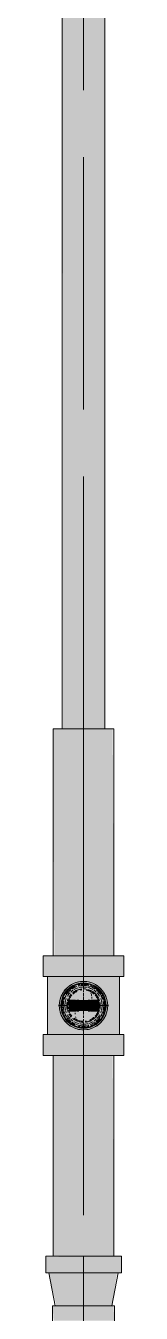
# Model space of a CAD drawing. Header units: millimetres. Extents: x -4000 to 187956, y -58990 to 162485.
# Drawn here: x 74210 to 74290, y 134144 to 135424 of the extents above; entities that cross this region are included whole.
import ezdxf

# ---------------------------------------------------------------- set-up
doc = ezdxf.new("R2010")
doc.units = ezdxf.units.MM
doc.linetypes.add('Dash 1_16_', pattern=[317.5, 158.75, -158.75])
for name, color, linetype, lineweight in [('F-SPRN', 3, 'Continuous', 9), ('P-PIPE', 3, 'Continuous', 9), ('P-PIPE-CNTR', 3, 'Continuous', 9)]:
    doc.layers.add(name, color=color, linetype=linetype, lineweight=lineweight)

# ---------------------------------------------------------------- blocks, each defined once
blk = doc.blocks.new('Sprinkler_Up - DN20-V323-FFS - TANG 1')
at = {"layer": 'F-SPRN', "transparency": 33554534}
for points in [[(22.2, 0), (18, 13.1), (6.9, 21.2), (-6.9, 21.2), (-18, 13.1), (-22.2, 0), (-3.9, 0.7), (-1.7, 2.9), (-1.2, 3.5), (-0.6, 4), (0.6, 4), (1.2, 3.5), (1.7, 2.9), (4.6, 0), (13.5, 0)], [(0, -16.7), (4.3, -16.1), (11.8, -11.8), (16.1, -4.3), (16.1, 4.3), (11.8, 11.8), (8.3, 14.4), (-0.2, 16.6), (-4.3, 16.1), (-11.8, 11.8), (-16.1, 4.3), (-16.1, -4.3), (-11.8, -11.8), (-8.3, -14.4), (-0.2, -16.6)], [(0, -15.6), (7.8, -13.5), (13.5, -7.8), (15.1, -4), (15.1, 4), (13.5, 7.8), (7.8, 13.5), (-0.2, 15.5), (-7.8, 13.5), (-11, 11), (-15.1, 4), (-15.1, -4), (-11, -11), (-7.8, -13.5), (-0.2, -15.5)], [(-6.9, -21.2), (6.9, -21.2), (18, -13.1), (22.2, 0), (3.9, -0.7), (1.7, -2.9), (1.2, -3.5), (0.6, -4), (-0.6, -4), (-1.2, -3.5), (-1.7, -2.9), (-4.6, 0), (-22.2, 0), (-18, -13.1), (-12.4, -17.1)], [(-10.9, -5.5), (-10.9, 5.4), (-14.5, 5.4), (-14.5, -5.5)], [(-7.7, -5.5), (-7.7, 5.4), (-10.9, 5.4), (-10.9, -5.5)], [(-7.7, -5.5), (0, -5.5), (-0.2, 5.4), (-7.7, 5.4)], [(0, 0), (5.7, 0), (2.9, 4.9), (-2.9, 4.9), (-5.7, 0), (-0.2, 0)], [(-2.9, -4.9), (2.9, -4.9), (5.7, 0), (-5.7, 0)], [(4.6, 0), (-0.2, 4.4), (-4.6, 0), (0, 0)], [(0, -4.6), (4.6, 0), (-4.6, 0), (-0.2, -4.4)], [(0, -2.6), (1.3, 0), (-1.8, 0), (-0.2, -2.2)], [(1.8, 0), (-0.2, 2.1), (-0.2, 0)], [(7.7, -5.5), (7.7, 5.4), (0, 5.4), (0, -5.5)], [(10.9, -5.5), (10.9, 5.4), (7.7, 5.4), (7.7, -5.5)], [(14.5, -5.5), (14.5, 5.4), (10.9, 5.4), (10.9, -5.5)]]:
    blk.add_hatch(color=1, dxfattribs=at).paths.add_polyline_path(points)
at = {"layer": 'F-SPRN', "color": 1}
for p, q in [((-11.5, 5.4), (-14.5, 5.4)), ((-14.5, 5.4), (-11.3, 5.4)), ((-14.5, 5.4), (-14.5, 3.7)), ((-14.5, 3.3), (-14.5, 0)), ((-11.5, 5.4), (-11.5, 4)), ((-10.9, 1.9), (-10.9, 3.6)), ((-10.8, 5.4), (-8, 5.4)), ((-8.1, 5.4), (-10.8, 5.4)), ((-8.1, 5.4), (-8.1, 2.8)), ((-8.1, 2.5), (-8.1, 0.7)), ((-7.7, 4.8), (-7.7, 2.7)), ((-7.7, 4.8), (-7.7, 2.7)), ((-7.7, 2.1), (-7.7, 0.5)), ((-7.7, 2.1), (-7.7, 0.5)), ((-6.7, 5.4), (-4.7, 5.4)), ((-5.8, 3.8), (-5.8, 2.2)), ((-2.1, 0), (-2.1, 0)), ((-2.1, 0), (-2.1, -0.1)), ((-0.2, 5.4), (0, 5.4)), ((0, 5.4), (-0.2, 5.4)), ((0, 2.1), (-0.1, 2.1)), ((2.1, 0), (2.1, 0.1)), ((2.1, 0), (2.1, 0)), ((4.7, 5.4), (6.5, 5.4)), ((7.7, 5.4), (10.8, 5.4)), ((7.7, 5.2), (7.7, 2.7)), ((7.7, 5.2), (7.7, 2.7)), ((7.7, 2.3), (7.7, 0.5)), ((7.7, 2.3), (7.7, 0.5)), ((10.8, 5.4), (8.1, 5.4)), ((8.1, 5.4), (8.1, 2.8)), ((8.1, 2.5), (8.1, 0.4)), ((10.9, 5.4), (14.5, 5.4)), ((10.9, 3.6), (10.9, 0.2)), ((14.5, 5.4), (11.5, 5.4)), ((11.5, 5.4), (11.5, 4)), ((11.5, 3), (11.5, 0.2)), ((14.5, 5.4), (14.5, -5.5)), ((-14.5, -1.3), (-14.5, -3.7)), ((-11.1, -5.5), (-14.5, -5.5)), ((-14.5, -5.5), (-11.5, -5.5)), ((-10.9, -2.6), (-10.9, -1.3)), ((-10.8, -5.5), (-8.1, -5.5)), ((-7.8, -5.5), (-10.8, -5.5)), ((-8.1, -4.2), (-8.1, -5.5)), ((-7.7, -2.7), (-7.7, -4)), ((-7.7, -2.7), (-7.7, -4)), ((-7, -5.5), (-5.8, -5.5)), ((-4.8, -5.5), (-7, -5.5)), ((-5.8, -2.3), (-5.8, -3.8)), ((-2.1, -0.3), (-2, -0.4)), ((-2, -0.4), (-2, -0.5)), ((-2, -0.5), (-2, -0.6)), ((-2, -0.6), (-2, -0.7)), ((-2, -0.7), (-1.9, -0.7)), ((-1.9, -0.7), (-1.9, -0.8)), ((-1.9, -0.8), (-1.9, -0.9)), ((-1.9, -0.9), (-1.8, -1)), ((-1.8, -1), (-1.8, -1.1)), ((-1.8, -1), (-1.8, -1)), ((-1.8, -1.1), (-1.7, -1.2)), ((-1.7, -1.2), (-1.6, -1.3)), ((-1.7, -1.2), (-1.7, -1.2)), ((-1.6, -1.3), (-1.6, -1.4)), ((-1.6, -1.4), (-1.5, -1.4)), ((-1.5, -1.4), (-1.4, -1.5)), ((-1.4, -1.5), (-1.3, -1.6)), ((-1.4, -1.5), (-1.4, -1.5)), ((-1.3, -1.6), (-1.3, -1.7)), ((-1.3, -1.7), (-1.2, -1.7)), ((-1.2, -1.7), (-1.1, -1.7)), ((-1.1, -1.7), (-1.1, -1.8)), ((-1.1, -1.8), (-1, -1.8)), ((-1, -1.8), (-0.9, -1.9)), ((-0.9, -1.9), (-0.8, -1.9)), ((-0.8, -1.9), (-0.7, -2)), ((-0.8, -1.9), (-0.8, -1.9)), ((-0.7, -2), (-0.6, -2)), ((-0.6, -2), (-0.5, -2)), ((-0.5, -2), (-0.4, -2)), ((-0.4, -2), (-0.3, -2.1)), ((-0.4, -2), (-0.4, -2)), ((-0.3, -2.1), (-0.2, -2.1)), ((-0.2, -2.1), (-0.1, -2.1)), ((-0.2, -5.5), (0, -5.5)), ((0, -5.5), (-0.2, -5.5)), ((-0.1, -2.1), (0, -2.1)), ((0, -2.1), (0.1, -2.1)), ((0.1, -2.1), (0.2, -2.1)), ((0.1, -2.1), (0.1, -2.1)), ((0.2, -2.1), (0.3, -2.1)), ((0.3, -2.1), (0.4, -2)), ((0.4, -2), (0.5, -2)), ((0.5, -2), (0.6, -2)), ((0.6, -2), (0.7, -2)), ((0.6, -2), (0.6, -2)), ((0.7, -2), (0.8, -1.9)), ((0.8, -1.9), (0.9, -1.9)), ((0.9, -1.9), (1, -1.8)), ((0.9, -1.9), (0.9, -1.9)), ((1, -1.8), (1.1, -1.8)), ((1.1, -1.8), (1.2, -1.7)), ((1.2, -1.7), (1.3, -1.6)), ((1.2, -1.7), (1.2, -1.7)), ((1.3, -1.6), (1.4, -1.6)), ((1.4, -1.5), (1.5, -1.5)), ((1.4, -1.6), (1.4, -1.5)), ((1.5, -1.4), (1.6, -1.3)), ((1.5, -1.5), (1.5, -1.4)), ((1.6, -1.3), (1.7, -1.2)), ((1.6, -1.3), (1.6, -1.3)), ((1.7, -1.1), (1.8, -1.1)), ((1.7, -1.2), (1.7, -1.1)), ((1.8, -1), (1.9, -0.9)), ((1.8, -1.1), (1.8, -1)), ((1.9, -0.8), (2, -0.7)), ((1.9, -0.8), (1.9, -0.8)), ((1.9, -0.9), (1.9, -0.8)), ((2, -0.4), (2.1, -0.3)), ((2, -0.5), (2, -0.4)), ((2, -0.5), (2, -0.5)), ((2, -0.6), (2, -0.5)), ((2, -0.7), (2, -0.6)), ((2.1, -0.1), (2.1, 0)), ((2.1, -0.2), (2.1, -0.1)), ((2.1, -0.3), (2.1, -0.2)), ((7, -5.5), (4.8, -5.5)), ((5.8, -2.2), (5.8, -3.8)), ((5.8, -5.5), (7, -5.5)), ((7.7, -0.5), (7.7, -2.3)), ((7.7, -0.5), (7.7, -2.3)), ((7.7, -2.7), (7.7, -5.4)), ((7.7, -2.7), (7.7, -5.4)), ((10.8, -5.5), (7.7, -5.5)), ((8.1, -0.4), (8.1, -2.5)), ((8.1, -2.8), (8.1, -5.5)), ((8.1, -5.5), (10.8, -5.5)), ((10.9, -0.2), (10.9, -3.6)), ((14.5, -5.5), (10.9, -5.5)), ((11.5, -0.2), (11.5, -3)), ((11.5, -4), (11.5, -5.5)), ((11.5, -5.5), (14.5, -5.5))]:
    blk.add_line(p, q, dxfattribs=at)
at = {"layer": 'F-SPRN', "color": 1, "flags": 128}
for points in [[(-0.6, 2), (-0.7, 2), (-0.8, 1.9), (-0.9, 1.9), (-0.9, 1.9), (-1, 1.8), (-1.1, 1.8), (-1.2, 1.7), (-1.2, 1.7), (-1.3, 1.6), (-1.4, 1.6), (-1.4, 1.5), (-1.5, 1.5), (-1.5, 1.4), (-1.6, 1.3), (-1.6, 1.3), (-1.7, 1.2), (-1.7, 1.1), (-1.8, 1.1), (-1.8, 1), (-1.9, 0.9), (-1.9, 0.8), (-1.9, 0.8), (-2, 0.7), (-2, 0.6), (-2, 0.5), (-2, 0.5), (-2, 0.4), (-2.1, 0.3), (-2.1, 0.2), (-2.1, 0.1), (-2.1, 0)], [(-0.5, 2), (-0.6, 2), (-0.6, 2)], [(-0.1, 2.1), (-0.1, 2.1), (-0.2, 2.1), (-0.3, 2.1), (-0.4, 2), (-0.5, 2)], [(2.1, 0.1), (2.1, 0.2), (2.1, 0.2), (2.1, 0.3), (2, 0.4), (2, 0.5), (2, 0.6), (2, 0.7), (1.9, 0.7), (1.9, 0.8), (1.9, 0.9), (1.8, 1), (1.8, 1), (1.8, 1.1), (1.7, 1.2), (1.7, 1.2), (1.6, 1.3), (1.6, 1.4), (1.5, 1.4), (1.4, 1.5), (1.4, 1.5), (1.3, 1.6), (1.3, 1.7), (1.2, 1.7), (1.1, 1.7), (1.1, 1.8), (1, 1.8), (0.9, 1.9), (0.8, 1.9), (0.8, 1.9), (0.7, 2), (0.6, 2), (0.5, 2), (0.4, 2), (0.4, 2), (0.3, 2.1), (0.2, 2.1), (0.1, 2.1), (0, 2.1)], [(-2.1, -0.1), (-2.1, -0.2), (-2.1, -0.2), (-2.1, -0.3)]]:
    blk.add_lwpolyline(points, dxfattribs=at)
at = {"layer": 'F-SPRN', "color": 1}
for radius, start, end in [(22.2, 360, 180), (21.9, 126.6942, 143.2701), (21.9, 108.2621, 125.7507), (16.7, 121.4181, 130.5751), (16.7, 121.4181, 130.5751), (15.6, 120.5262, 133.2078), (15.6, 120.5262, 133.2078), (16.7, 106.5995, 120), (16.7, 106.5995, 120), (15.6, 114.4363, 119.9813), (15.6, 114.4363, 119.9813), (21.9, 99.348, 107.901), (16.7, 96.4143, 105), (16.7, 96.4143, 105), (21.9, 90.5852, 98.8503), (15.6, 95.5762, 100.6843), (15.6, 95.5762, 100.6843), (16.7, 90, 90.7651), (16.7, 90, 90.7651), (15.6, 90, 90.8173), (15.6, 90, 90.8173), (16.7, 83.0684, 90), (16.7, 83.0684, 90), (21.9, 72.5583, 89.4624), (15.6, 75.573, 80.5892), (15.6, 75.573, 80.5892), (15.6, 67.5614, 74.5481), (15.6, 67.5614, 74.5481), (16.7, 60, 75), (16.7, 60, 75), (15.6, 60.0187, 65.5637), (15.6, 60.0187, 65.5637), (21.9, 54.2493, 71.7379), (15.6, 46.7922, 60), (15.6, 46.7922, 60), (16.7, 49.4249, 58.5819), (16.7, 49.4249, 58.5819), (21.9, 36.7299, 53.3058), (21.9, 165.6773, 179.2615), (21.9, 144.7698, 164.8151), (16.7, 167.6802, 180), (16.7, 167.6802, 180), (16.7, 155.3879, 164.9693), (16.7, 155.3879, 164.9693), (15.6, 166.4265, 180), (15.6, 166.4265, 180), (15.6, 150.9409, 165), (15.6, 159.6139, 165), (16.7, 136.7213, 149.931), (16.7, 136.7213, 149.931), (15.6, 150.9409, 156.3845), (15.6, 138.4214, 150), (15.6, 138.4214, 150), (4.63, 155.7832, 180), (4.63, 155.7832, 180), (4.63, 109.0192, 138.2703), (4.63, 109.0192, 138.2703), (2.56, 109.0192, 168.8278), (2.56, 109.0192, 168.8278), (2.04, 109.0192, 180), (4.63, 17.9592, 94.2812), (4.63, 90, 94.2812), (3.81, 57.0577, 95.1978), (2.56, 14.5599, 97.742), (2.56, 90, 97.742), (2.04, 10.4703, 99.6912), (4.63, 17.9592, 90), (2.56, 14.5599, 90), (3.81, 16.1605, 43.8358), (15.6, 30, 41.5786), (15.6, 30, 41.5786), (16.7, 30, 43.2787), (16.7, 30, 43.2787), (15.6, 23.6155, 29.5646), (15.6, 15, 29.5646), (15.6, 15, 20.3861), (16.7, 15, 24.6121), (16.7, 15, 24.6121), (15.6, 360, 13.6618), (15.6, 0, 13.6618), (16.7, 360, 12.3198), (16.7, 0, 12.3198), (21.9, 15.1849, 35.2302), (21.9, 0.7385, 14.3227), (22.2, 180, 360), (21.9, 180.7385, 194.3227), (21.9, 195.1849, 215.2302), (16.7, 180, 192.3198), (16.7, 180, 192.3198), (16.7, 195.0307, 204.6121), (16.7, 195.0307, 204.6121), (15.6, 181.9082, 193.6618), (15.6, 181.9082, 193.6618), (15.6, 197.3339, 209.5646), (15.6, 197.3339, 209.5646), (16.7, 210.069, 223.2787), (16.7, 210.069, 223.2787), (15.6, 212.5472, 221.5786), (15.6, 212.5472, 221.5786), (16.7, 229.4249, 238.5819), (16.7, 229.4249, 238.5819), (15.6, 233.795, 240), (15.6, 233.795, 240), (4.63, 197.9592, 0), (4.63, 197.9592, 360), (3.81, 196.1605, 360), (2.56, 191.1677, 270), (2.56, 191.1677, 262.258), (2.04, 190.4703, 270), (2.56, 262.258, 270), (2.04, 270, 0), (2.56, 270, 0), (2.56, 270, 360), (15.6, 300, 313.2078), (15.6, 300, 313.2078), (16.7, 301.4181, 310.5751), (16.7, 301.4181, 310.5751), (15.6, 318.4214, 330), (15.6, 318.4214, 330), (16.7, 316.7213, 330), (16.7, 316.7213, 330), (15.6, 330.4354, 345), (15.6, 330.4354, 336.3845), (15.6, 339.6139, 345), (15.6, 346.3382, 360), (15.6, 346.3382, 360), (16.7, 335.3879, 345), (16.7, 335.3879, 345), (16.7, 347.6802, 360), (16.7, 347.6802, 360), (21.9, 324.7698, 344.8151), (21.9, 345.6773, 359.2615), (21.9, 216.7299, 233.3058), (21.9, 234.2493, 251.7379), (16.7, 240, 255), (16.7, 240, 255), (15.6, 240.0187, 254.5481), (15.6, 240.0187, 254.5481), (21.9, 252.5583, 269.4148), (15.6, 255, 267.64), (15.6, 255, 267.64), (16.7, 263.0684, 270), (16.7, 263.0684, 269.2349), (15.6, 269.1827, 270), (15.6, 269.1827, 270), (16.7, 269.2349, 270), (21.9, 270.145, 278.8503), (15.6, 275.5762, 280.6843), (15.6, 275.5762, 280.6843), (16.7, 276.4143, 285), (16.7, 276.4143, 285), (21.9, 279.348, 287.901), (16.7, 286.5995, 300), (16.7, 286.5995, 300), (15.6, 294.4363, 299.9813), (15.6, 294.4363, 299.9813), (21.9, 288.2621, 305.7507), (21.9, 306.6942, 323.2701)]:
    blk.add_arc((0, 0), radius, start, end, dxfattribs=at)
blk = doc.blocks.new('Steel_Transition_Threaded_HoaPhat - Standard-V331-FFS - TANG 1')
at = {"layer": 'P-PIPE', "lineweight": 13, "transparency": 33554534}
h = blk.add_hatch(color=1, dxfattribs=at)
h.paths.add_polyline_path([(74250, 134427.6), (74255.8, 134428.4), (74261.3, 134430.6), (74265.9, 134434.2), (74269.5, 134438.8), (74271.7, 134444.3), (74272.5, 134450.1), (74271.7, 134455.9), (74269.5, 134461.3), (74265.9, 134466), (74261.3, 134469.6), (74255.8, 134471.8), (74249.8, 134472.6), (74244.2, 134471.8), (74238.8, 134469.6), (74234.1, 134466), (74230.5, 134461.3), (74228.3, 134455.9), (74227.5, 134450.1), (74228.3, 134444.3), (74230.5, 134438.8), (74234.1, 134434.2), (74238.8, 134430.6), (74244.2, 134428.4), (74249.8, 134427.6)])
h.paths.add_polyline_path([(74250, 134430), (74244.8, 134430.7), (74240, 134432.7), (74235.8, 134435.9), (74232.6, 134440), (74230.6, 134444.9), (74229.9, 134450.1), (74230.6, 134455.3), (74232.6, 134460.1), (74235.8, 134464.3), (74240, 134467.5), (74244.8, 134469.5), (74250, 134470.2), (74255.2, 134469.5), (74260.1, 134467.5), (74264.2, 134464.3), (74267.4, 134460.1), (74269.4, 134455.3), (74270.1, 134450.1), (74269.4, 134444.9), (74267.4, 134440), (74264.2, 134435.9), (74260.1, 134432.7), (74255.2, 134430.7)])
for points in [[(74250, 134430), (74249.8, 134433.7), (74241.8, 134435.9), (74235.8, 134441.9), (74233.6, 134450.1), (74235.8, 134458.3), (74241.8, 134464.3), (74250, 134466.5), (74249.8, 134470.2), (74244.8, 134469.5), (74240, 134467.5), (74235.8, 134464.3), (74232.6, 134460.1), (74230.6, 134455.3), (74229.9, 134450.1), (74230.6, 134444.9), (74232.6, 134440), (74235.8, 134435.9), (74240, 134432.7), (74244.8, 134430.7), (74249.8, 134430)], [(74250, 134431.6), (74254.8, 134432.2), (74259.3, 134434.1), (74263.1, 134437), (74266, 134440.8), (74267.9, 134445.3), (74268.5, 134450.1), (74267.9, 134454.9), (74266, 134459.3), (74263.1, 134463.2), (74259.3, 134466.1), (74254.8, 134468), (74249.8, 134468.6), (74245.2, 134468), (74240.8, 134466.1), (74236.9, 134463.2), (74234, 134459.3), (74232.1, 134454.9), (74231.5, 134450.1), (74232.1, 134445.3), (74234, 134440.8), (74236.9, 134437), (74240.8, 134434.1), (74245.2, 134432.2), (74249.8, 134431.6)], [(74250, 134430), (74255.2, 134430.7), (74260.1, 134432.7), (74264.2, 134435.9), (74267.4, 134440), (74269.4, 134444.9), (74270.1, 134450.1), (74269.4, 134455.3), (74267.4, 134460.1), (74264.2, 134464.3), (74260.1, 134467.5), (74255.2, 134469.5), (74250, 134470.2), (74250, 134466.5), (74258.2, 134464.3), (74264.2, 134458.3), (74266.4, 134450.1), (74264.2, 134441.9), (74258.2, 134435.9), (74250, 134433.7)]]:
    blk.add_hatch(color=1, dxfattribs=at).paths.add_polyline_path(points)
at = {"layer": 'P-PIPE', "color": 20, "lineweight": 13}
for radius, start, end in [(22.5, 90, 270), (22.5, 90, 165), (20.1, 135, 148.1553), (18.5, 136.4297, 150), (18.5, 136.4297, 150), (20.1, 128.8856, 135), (18.5, 123.4976, 133.2041), (18.5, 123.4976, 133.2041), (20.1, 109.6859, 125.0043), (16.4, 121.0738, 128.0319), (18.5, 106.819, 120), (18.5, 106.819, 120), (16.4, 113.4045, 120), (16.4, 107.4657, 111.9681), (20.1, 100.9975, 105), (18.5, 91.4353, 103.2046), (18.5, 91.4353, 103.2046), (16.4, 96.2132, 104.6042), (20.1, 90.6345, 98.5089), (20.1, 90, 90.6345), (18.5, 90, 90.6893), (18.5, 90, 90.6893), (16.4, 90, 90.7776), (22.5, 270, 90), (22.5, 75, 90), (18.5, 78.0986, 90), (18.5, 78.0986, 90), (20.1, 75.0607, 87.9279), (18.5, 60, 75), (18.5, 60, 75), (16.4, 66.9681, 72.9388), (20.1, 54.9957, 75), (22.5, 60, 75), (16.4, 60.5934, 66.5955), (18.5, 46.7959, 56.5024), (18.5, 46.7959, 56.5024), (22.5, 45, 60), (20.1, 31.8447, 51.1144), (18.5, 30, 43.5703), (18.5, 30, 43.5703), (22.5, 30, 45), (22.5, 165, 270), (20.1, 166.0499, 193.9501), (20.1, 150, 162.7449), (18.5, 166.5939, 180), (18.5, 166.5939, 180), (18.5, 180, 193.4061), (18.5, 180, 193.4061), (18.5, 157.6232, 165), (18.5, 157.6232, 165), (16.4, 180.8106, 191.4533), (16.4, 168.5467, 175.1607), (16.4, 158.0319, 163.506), (16.4, 143.5463, 150), (16.4, 351.9681, 0), (16.4, 0, 6.4537), (18.5, 15, 22.3768), (18.5, 15, 22.3768), (20.1, 17.2551, 30), (18.5, 0, 13.4061), (18.5, 0, 13.4061), (18.5, 346.5939, 0), (18.5, 346.5939, 0), (22.5, 0, 30), (20.1, 346.0499, 13.9501), (22.5, 345, 0), (20.1, 197.2551, 210), (18.5, 195, 202.3768), (18.5, 195, 202.3768), (20.1, 211.8447, 231.1144), (18.5, 210, 223.5703), (18.5, 210, 223.5703), (16.4, 210.6635, 216.4537), (22.5, 300, 330), (18.5, 316.4297, 330), (18.5, 316.4297, 330), (20.1, 315, 328.1553), (16.4, 338.0319, 342.8691), (18.5, 337.6232, 345), (18.5, 337.6232, 345), (20.1, 330, 342.7449), (22.5, 330, 345), (18.5, 226.7959, 236.5024), (18.5, 226.7959, 236.5024), (20.1, 234.9957, 240), (20.1, 240, 255), (18.5, 240, 255), (18.5, 240, 255), (16.4, 240, 246.5955), (20.1, 255.0607, 267.9279), (18.5, 258.0986, 270), (18.5, 258.0986, 270), (16.4, 264.1652, 268.506), (16.4, 269.2224, 270), (20.1, 269.3655, 270), (22.5, 270, 285), (20.1, 270.5246, 278.5089), (18.5, 271.4353, 283.2046), (18.5, 271.4353, 283.2046), (16.4, 276.2132, 283.9063), (20.1, 280.9975, 285), (16.4, 287.4657, 291.9681), (18.5, 286.819, 300), (18.5, 286.819, 300), (22.5, 285, 300), (16.4, 293.5463, 300), (20.1, 289.6859, 305.0043), (18.5, 303.4976, 313.2041), (18.5, 303.4976, 313.2041), (20.1, 308.8856, 315)]:
    blk.add_arc((74250, 134450.1), radius, start, end, dxfattribs=at)

msp = doc.modelspace()

# ---------------------------------------------------------------- hatches: boundary and pattern name
at = {"layer": 'P-PIPE', "transparency": 33554534}
for points in [[(74239.5, 134725.1), (74250, 134725.1), (74249.8, 136406.5), (74228.9, 136406.5), (74229.6, 134725.1), (74235.1, 134725.1)], [(74255.5, 134725.1), (74271.1, 134725.1), (74270.4, 136406.5), (74250, 136406.5), (74250, 134725.1)], [(74250, 134499.7), (74249.8, 134725.1), (74219.8, 134725.1), (74220.9, 134499.7), (74249.8, 134499.7)], [(74279.1, 134499.7), (74280.2, 134499.7), (74279.1, 134725.1), (74250, 134725.1), (74250, 134499.7), (74276.1, 134499.7)], [(74239.6, 134479.1), (74250, 134479.1), (74249.8, 134499.7), (74209.8, 134499.7), (74209.8, 134479.1), (74229.9, 134479.1)], [(74290.2, 134479.1), (74290.2, 134499.7), (74250, 134499.7), (74250, 134479.1), (74288.9, 134479.1)], [(74218.9, 134421.3), (74250, 134421.3), (74249.8, 134429), (74242.6, 134430.3), (74236.3, 134433.9), (74231.7, 134439.4), (74229.2, 134446.3), (74229.2, 134453.8), (74231.7, 134460.7), (74236.4, 134466.2), (74242.6, 134469.9), (74250, 134471.2), (74249.8, 134479.1), (74214.1, 134479.1), (74214.1, 134421.3), (74215.3, 134421.3)], [(74281.1, 134421.3), (74285.9, 134421.3), (74285.9, 134479.1), (74250, 134479.1), (74250, 134471.2), (74257.4, 134469.9), (74263.7, 134466.2), (74268.3, 134460.7), (74270.8, 134453.8), (74270.8, 134446.3), (74268.3, 134439.4), (74263.7, 134433.9), (74257.4, 134430.3), (74250, 134428.9), (74250, 134421.3), (74275.4, 134421.3)], [(74250, 134426), (74256.2, 134426.8), (74262.1, 134429.2), (74267.1, 134433), (74270.9, 134438), (74273.3, 134443.8), (74274.1, 134450.1), (74273.3, 134456.3), (74270.9, 134462.1), (74267.1, 134467.1), (74262.1, 134471), (74256.2, 134473.4), (74249.8, 134474.2), (74243.8, 134473.4), (74237.9, 134471), (74233, 134467.1), (74229.1, 134462.1), (74226.7, 134456.3), (74225.9, 134450.1), (74226.7, 134443.8), (74229.1, 134438), (74233, 134433), (74237.9, 134429.2), (74243.8, 134426.8), (74249.8, 134426)], [(74241.7, 134435.6), (74242.8, 134437.6), (74241.7, 134441.7), (74242.8, 134445.9), (74245.8, 134449), (74257.2, 134454.3), (74258.4, 134458.4), (74257.2, 134462.6), (74255.9, 134464.3), (74249.8, 134466.8), (74241.7, 134464.6), (74235.5, 134458.4), (74233.3, 134450.1), (74235.5, 134441.7), (74238.2, 134438.3)], [(74250, 134433.4), (74258.4, 134435.6), (74261.8, 134438.3), (74266.1, 134445.8), (74266.1, 134454.4), (74261.8, 134461.9), (74258.4, 134464.6), (74249.8, 134466.8), (74245.7, 134466.2), (74238.2, 134461.9), (74233.9, 134454.4), (74233.9, 134445.8), (74238.2, 134438.3), (74241.7, 134435.6), (74249.8, 134433.4)], [(74250, 134400.6), (74249.8, 134421.3), (74209.8, 134421.3), (74209.8, 134400.6), (74249.8, 134400.6)], [(74290.2, 134400.6), (74290.2, 134421.3), (74250, 134421.3), (74250, 134400.6), (74288.9, 134400.6)], [(74220.9, 134201.1), (74250, 134201.1), (74249.8, 134400.6), (74219.8, 134400.6), (74219.8, 134201.1)], [(74250, 134201.1), (74280.2, 134201.1), (74279.1, 134400.6), (74250, 134400.6), (74250, 134346.2)], [(74250, 134184.3), (74287.7, 134184.3), (74287.7, 134201.1), (74212.4, 134200.2), (74212.4, 134184.3), (74249.8, 134184.3)], [(74274.3, 134151.7), (74278.1, 134151.7), (74283.4, 134184.3), (74215.5, 134184.3), (74222.9, 134151.7), (74269.9, 134151.7)], [(74279.8, 134136.8), (74280.8, 134136.8), (74279.8, 134151.7), (74219.2, 134151.7), (74220.3, 134136.8), (74276.7, 134136.8)]]:
    msp.add_hatch(color=1, dxfattribs=at).paths.add_polyline_path(points)

# ---------------------------------------------------------------- linework, layer by layer
at = {"layer": 'P-PIPE', "color": 20, "lineweight": 13}
for p, q in [((74228.9, 136406.5), (74228.9, 134725.1)), ((74271.1, 134725.1), (74271.1, 136406.5)), ((74219.8, 134725.1), (74219.8, 134499.7)), ((74280.2, 134725.1), (74219.8, 134725.1)), ((74280.2, 134499.7), (74280.2, 134725.1)), ((74209.8, 134499.7), (74209.8, 134479.1)), ((74215.2, 134499.7), (74209.8, 134499.7)), ((74250, 134499.7), (74209.8, 134499.7)), ((74219.6, 134499.7), (74215.2, 134499.7)), ((74219.8, 134499.7), (74220.9, 134499.7)), ((74221.4, 134499.7), (74278.6, 134499.7)), ((74229.9, 134499.7), (74221.5, 134499.7)), ((74239.6, 134499.7), (74229.9, 134499.7)), ((74250, 134499.7), (74239.6, 134499.7)), ((74260.4, 134499.7), (74250, 134499.7)), ((74290.2, 134499.7), (74250, 134499.7)), ((74270.1, 134499.7), (74260.4, 134499.7)), ((74278.5, 134499.7), (74270.1, 134499.7)), ((74279.1, 134499.7), (74280.2, 134499.7)), ((74288.9, 134499.7), (74280.4, 134499.7)), ((74290.2, 134499.7), (74288.9, 134499.7)), ((74290.2, 134479.1), (74290.2, 134499.7)), ((74209.8, 134479.1), (74213.9, 134479.1)), ((74209.8, 134479.1), (74250, 134479.1)), ((74214.1, 134479.1), (74214.1, 134421.3)), ((74215.3, 134479.1), (74221.5, 134479.1)), ((74218.9, 134479.1), (74215.3, 134479.1)), ((74224.6, 134479.1), (74215.3, 134479.1)), ((74224.6, 134479.1), (74218.9, 134479.1)), ((74221.5, 134479.1), (74229.9, 134479.1)), ((74232.1, 134479.1), (74224.6, 134479.1)), ((74239.5, 134479.1), (74224.6, 134479.1)), ((74229.9, 134479.1), (74239.6, 134479.1)), ((74239.5, 134479.1), (74232.1, 134479.1)), ((74240.7, 134479.1), (74249.8, 134479.1)), ((74249.8, 134479.1), (74240.7, 134479.1)), ((74250, 134479.1), (74240.7, 134479.1)), ((74249.8, 134479.1), (74250, 134479.1)), ((74250, 134479.1), (74249.8, 134479.1)), ((74250, 134479.1), (74259.3, 134479.1)), ((74250, 134479.1), (74290.2, 134479.1)), ((74259.3, 134479.1), (74250, 134479.1)), ((74259.3, 134479.1), (74250, 134479.1)), ((74260.4, 134479.1), (74270.1, 134479.1)), ((74268, 134479.1), (74260.5, 134479.1)), ((74284.7, 134479.1), (74260.5, 134479.1)), ((74275.4, 134479.1), (74268, 134479.1)), ((74270.1, 134479.1), (74278.5, 134479.1)), ((74281.1, 134479.1), (74275.4, 134479.1)), ((74278.5, 134479.1), (74284.7, 134479.1)), ((74284.7, 134479.1), (74281.1, 134479.1)), ((74285.9, 134421.3), (74285.9, 134479.1)), ((74286.1, 134479.1), (74288.9, 134479.1)), ((74288.9, 134479.1), (74290.2, 134479.1)), ((74209.8, 134421.3), (74209.8, 134400.6)), ((74213.9, 134421.3), (74209.8, 134421.3)), ((74250, 134421.3), (74209.8, 134421.3)), ((74221.5, 134421.3), (74215.3, 134421.3)), ((74215.3, 134421.3), (74218.9, 134421.3)), ((74215.3, 134421.3), (74239.5, 134421.3)), ((74218.9, 134421.3), (74224.6, 134421.3)), ((74229.9, 134421.3), (74221.5, 134421.3)), ((74224.6, 134421.3), (74232.1, 134421.3)), ((74239.6, 134421.3), (74229.9, 134421.3)), ((74232.1, 134421.3), (74239.5, 134421.3)), ((74249.8, 134421.3), (74240.7, 134421.3)), ((74240.7, 134421.3), (74249.8, 134421.3)), ((74240.7, 134421.3), (74250, 134421.3)), ((74250, 134421.3), (74249.8, 134421.3)), ((74249.8, 134421.3), (74250, 134421.3)), ((74259.3, 134421.3), (74250, 134421.3)), ((74290.2, 134421.3), (74250, 134421.3)), ((74250, 134421.3), (74259.3, 134421.3)), ((74250, 134421.3), (74259.3, 134421.3)), ((74270.1, 134421.3), (74260.4, 134421.3)), ((74260.5, 134421.3), (74268, 134421.3)), ((74260.5, 134421.3), (74284.7, 134421.3)), ((74268, 134421.3), (74275.4, 134421.3)), ((74278.5, 134421.3), (74270.1, 134421.3)), ((74275.4, 134421.3), (74281.1, 134421.3)), ((74284.7, 134421.3), (74278.5, 134421.3)), ((74281.1, 134421.3), (74284.7, 134421.3)), ((74288.9, 134421.3), (74286.1, 134421.3)), ((74290.2, 134421.3), (74288.9, 134421.3)), ((74290.2, 134400.6), (74290.2, 134421.3)), ((74209.8, 134400.6), (74219.6, 134400.6)), ((74209.8, 134400.6), (74250, 134400.6)), ((74219.8, 134400.6), (74219.8, 134201.1)), ((74220.9, 134400.6), (74219.8, 134400.6)), ((74278.6, 134400.6), (74221.4, 134400.6)), ((74221.5, 134400.6), (74229.9, 134400.6)), ((74229.9, 134400.6), (74239.6, 134400.6)), ((74239.6, 134400.6), (74250, 134400.6)), ((74250, 134400.6), (74260.4, 134400.6)), ((74250, 134400.6), (74290.2, 134400.6)), ((74260.4, 134400.6), (74270.1, 134400.6)), ((74270.1, 134400.6), (74278.5, 134400.6)), ((74280.2, 134400.6), (74279.1, 134400.6)), ((74280.2, 134201.1), (74280.2, 134400.6)), ((74280.4, 134400.6), (74288.9, 134400.6)), ((74288.9, 134400.6), (74290.2, 134400.6)), ((74212.4, 134201.1), (74212.4, 134184.3)), ((74287.7, 134201.1), (74212.4, 134201.1)), ((74219.6, 134201.1), (74212.4, 134201.1)), ((74219.8, 134201.1), (74223.2, 134201.1)), ((74223.4, 134201.1), (74220.6, 134201.1)), ((74231.2, 134201.1), (74223.8, 134201.1)), ((74223.9, 134201.1), (74276.1, 134201.1)), ((74240.3, 134201.1), (74231.2, 134201.1)), ((74250, 134201.1), (74240.3, 134201.1)), ((74259.7, 134201.1), (74250, 134201.1)), ((74268.8, 134201.1), (74259.7, 134201.1)), ((74276.2, 134201.1), (74268.8, 134201.1)), ((74279.4, 134201.1), (74276.6, 134201.1)), ((74276.8, 134201.1), (74280.2, 134201.1)), ((74287.7, 134201.1), (74280.4, 134201.1)), ((74287.7, 134184.3), (74287.7, 134201.1)), ((74212.4, 134184.3), (74215.2, 134184.3)), ((74212.4, 134184.3), (74287.7, 134184.3)), ((74215.2, 134184.3), (74216.4, 134184.3)), ((74215.5, 134184.3), (74221.9, 134151.7)), ((74217.4, 134184.3), (74223.4, 134184.3)), ((74223.4, 134184.3), (74231.2, 134184.3)), ((74231.2, 134184.3), (74240.3, 134184.3)), ((74241, 134184.3), (74250, 134184.3)), ((74250, 134184.3), (74259, 134184.3)), ((74259.7, 134184.3), (74268.8, 134184.3)), ((74268.8, 134184.3), (74276.6, 134184.3)), ((74276.6, 134184.3), (74282.6, 134184.3)), ((74278.1, 134151.7), (74284.5, 134184.3)), ((74283.6, 134184.3), (74284.8, 134184.3)), ((74284.8, 134184.3), (74287.7, 134184.3)), ((74219.2, 134151.7), (74219.2, 134136.8)), ((74280.8, 134151.7), (74219.2, 134151.7)), ((74221.7, 134151.7), (74219.2, 134151.7)), ((74228.2, 134151.7), (74223.3, 134151.7)), ((74234.6, 134151.7), (74228.2, 134151.7)), ((74242, 134151.7), (74234.6, 134151.7)), ((74250, 134151.7), (74242.7, 134151.7)), ((74257.3, 134151.7), (74250, 134151.7)), ((74265.4, 134151.7), (74258, 134151.7)), ((74271.8, 134151.7), (74265.4, 134151.7)), ((74276.7, 134151.7), (74271.8, 134151.7)), ((74280.8, 134151.7), (74278.3, 134151.7)), ((74280.8, 134136.8), (74280.8, 134151.7))]:
    msp.add_line(p, q, dxfattribs=at)
for radius, start, end in [(24.1, 90, 270), (24.1, 135, 150), (21.1, 141.9789, 146.1637), (24.1, 105, 135), (21.1, 137.2293, 141.8404), (21.1, 126.9789, 135), (21.1, 111.9789, 125.8689), (24.1, 90, 105), (21.1, 99.731, 105), (21.1, 90.603, 96.9789), (21.1, 90, 90.603), (24.1, 330, 90), (24.1, 270, 90), (21.1, 75, 87.7707), (21.1, 62.2293, 71.1321), (21.1, 54.1311, 60), (21.1, 38.1596, 53.0211), (21.1, 33.8363, 38.0211), (24.1, 165, 195), (24.1, 150, 165), (21.1, 171.9789, 177.9758), (21.1, 165.7378, 171.9292), (21.1, 156.9789, 165), (21.1, 25.3987, 30), (21.1, 15, 23.0211), (21.1, 2.2548, 12.7707), (24.1, 195, 210), (21.1, 182.0242, 186.9789), (21.1, 189.3488, 194.2622), (24.1, 210, 225), (21.1, 195, 201.9789), (21.1, 205.3987, 210), (21.1, 218.1596, 231.9789), (24.1, 270, 330), (21.1, 308.0211, 321.8404), (21.1, 330, 334.6013), (21.1, 338.0211, 345), (21.1, 345.7378, 357.9758), (24.1, 225, 240), (21.1, 234.4236, 245.5764), (24.1, 240, 269.4711), (21.1, 255, 260.6512), (21.1, 264.9275, 269.397), (21.1, 269.397, 270), (24.1, 269.4711, 270), (21.1, 270, 278.0211), (21.1, 279.731, 285), (21.1, 288.8679, 297.7452), (21.1, 300, 305.8689)]:
    msp.add_arc((74250, 134450.1), radius, start, end, dxfattribs=at)
at = {"layer": 'P-PIPE', "color": 1}
for centre, radius, start, end in [((74250, 134458.4), 8.35, 69.0027, 79.2369), ((74250, 134458.4), 8.35, 50.2727, 60.5692), ((74250, 134458.4), 8.35, 20.1285, 29.0413), ((74250, 134450.1), 16.7, 46.0317, 57.203), ((74250, 134450.1), 16.7, 170.1108, 177.203), ((74250, 134450.1), 16.7, 157.579, 164.2722), ((74250, 134441.7), 8.35, 100.6842, 111.8703), ((74250, 134441.7), 8.35, 90, 91.8257), ((74250, 134458.4), 8.35, 270, 280.6842), ((74250, 134458.4), 8.35, 316.3183, 330), ((74250, 134458.4), 8.35, 8.0385, 17.9918), ((74250, 134458.4), 8.35, 352.2824, 1.6717), ((74250, 134450.1), 16.7, 32.3031, 45.2846), ((74250, 134450.1), 16.7, 23.314, 31.0974), ((74250, 134450.1), 16.7, 16.9375, 22.421), ((74250, 134450.1), 16.7, 182.797, 189.8892), ((74250, 134450.1), 16.7, 190.2154, 195.2487), ((74250, 134450.1), 16.7, 231.8726, 237.203), ((74250, 134441.7), 8.35, 172.0327, 181.5407), ((74250, 134441.7), 8.35, 199.9004, 209.0413), ((74250, 134441.7), 8.35, 131.0366, 150), ((74250, 134441.7), 8.35, 115.6806, 125.5287), ((74250, 134450.1), 16.7, 308.1274, 313.9683), ((74250, 134450.1), 16.7, 314.7154, 320.6908), ((74250, 134450.1), 16.7, 328.9026, 336.686), ((74250, 134450.1), 16.7, 337.2636, 343.0625), ((74250, 134450.1), 16.7, 350.1108, 355.6907), ((74250, 134450.1), 16.7, 254.7154, 259.6727), ((74250, 134441.7), 8.35, 249.0027, 259.2369), ((74250, 134450.1), 16.7, 264.6626, 269.2094), ((74250, 134441.7), 8.35, 268.1743, 270)]:
    msp.add_arc(centre, radius, start, end, dxfattribs=at)
at = {"layer": 'P-PIPE-CNTR', "color": 1, "linetype": 'Dash 1_16_'}
for p, q in [((74250, 134499.7), (74250, 136406.5)), ((74250, 134725.1), (74250, 136406.5)), ((74250, 134725.1), (74250, 134499.7)), ((74250, 134472.6), (74250, 134475.1)), ((74250, 134471.2), (74250, 134472.6)), ((74250, 134468.6), (74250, 134470.2)), ((74250, 134466.8), (74250, 134468.6)), ((74250, 134463.6), (74250, 134465.2)), ((74250, 134459.8), (74250, 134462.6)), ((74225, 134450.1), (74227.5, 134450.1)), ((74227.8, 134450.1), (74231.5, 134450.1)), ((74231.5, 134450.1), (74233.3, 134450.1)), ((74236.9, 134450.1), (74238.6, 134450.1)), ((74239.1, 134450.1), (74240.4, 134450.1)), ((74240.4, 134450.1), (74242.3, 134450.1)), ((74245.4, 134450.1), (74247.6, 134450.1)), ((74250, 134455.5), (74250, 134459.1)), ((74250, 134452.6), (74250, 134454.3)), ((74250, 134450.1), (74250, 134452.1)), ((74250, 134448), (74250, 134450.1)), ((74250, 134450.1), (74251.3, 134450.1)), ((74252.4, 134450.1), (74254.6, 134450.1)), ((74255.7, 134450.1), (74263.5, 134450.1)), ((74266.4, 134450.1), (74267.9, 134450.1)), ((74268.5, 134450.1), (74272.2, 134450.1)), ((74272.5, 134450.1), (74275, 134450.1)), ((74250, 134445.9), (74250, 134447.5)), ((74250, 134441.1), (74250, 134444.6)), ((74250, 134438.1), (74250, 134440.4)), ((74250, 134435), (74250, 134436.5)), ((74250, 134431.6), (74250, 134433.4)), ((74250, 134430), (74250, 134431.6)), ((74250, 134427.6), (74250, 134428.9)), ((74250, 134425.1), (74250, 134427.6)), ((74250, 134400.6), (74250, 134201.1)), ((74250, 134400.6), (74250, 134201.1))]:
    msp.add_line(p, q, dxfattribs=at)
at = {"layer": 'P-PIPE-CNTR', "color": 20, "lineweight": 13}
for p, q in [((74250, 134474.2), (74250, 134499.7)), ((74250, 134471.2), (74250, 134472.6)), ((74250, 134468.6), (74250, 134470.2)), ((74250, 134466.8), (74250, 134468.6)), ((74250, 134463.6), (74250, 134465.2)), ((74250, 134459.8), (74250, 134462.6)), ((74250, 134456.5), (74250, 134459.1)), ((74250, 134452.6), (74250, 134454.3)), ((74250, 134450.1), (74250, 134452.1)), ((74250, 134448), (74250, 134450.1)), ((74250, 134445.9), (74250, 134447.5)), ((74250, 134441.3), (74250, 134444.6)), ((74250, 134438.1), (74250, 134440.4)), ((74250, 134435), (74250, 134436.5)), ((74250, 134431.6), (74250, 134433.4)), ((74250, 134430), (74250, 134431.6)), ((74250, 134427.6), (74250, 134428.9)), ((74250, 134426), (74250, 134427.6)), ((74250, 134400.6), (74250, 134426)), ((74250, 134201.1), (74250, 134136.8))]:
    msp.add_line(p, q, dxfattribs=at)

# ---------------------------------------------------------------- block references
at = {"layer": 'F-SPRN', "color": 1}
msp.add_blockref('Sprinkler_Up - DN20-V323-FFS - TANG 1', (74250, 134450.1), dxfattribs=at)
at = {"layer": 'P-PIPE', "color": 20, "lineweight": 13}
msp.add_blockref('Steel_Transition_Threaded_HoaPhat - Standard-V331-FFS - TANG 1', (0, 0), dxfattribs=at)

doc.saveas('drawing.dxf')
